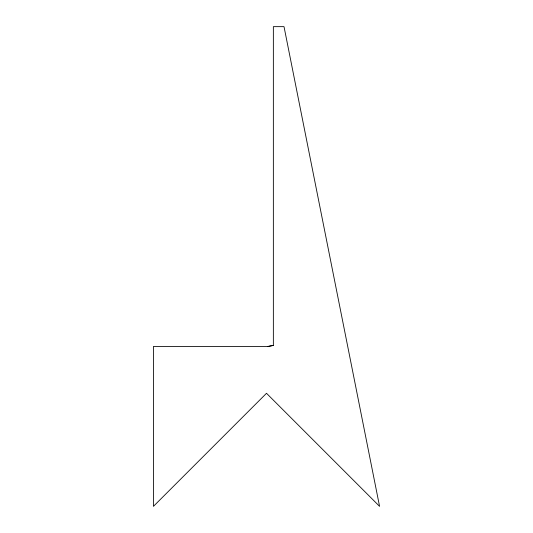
<?xml version="1.0" encoding="UTF-8"?>
<svg xmlns="http://www.w3.org/2000/svg" width="533" height="533" viewBox="0 0 533 533"><rect width="100%" height="100%" fill="white"/><g stroke="black" fill="none" stroke-linecap="round" stroke-linejoin="round"><path stroke-width="0.8" d="M273.356 345.411L268.026 346.45L153.431 346.45L153.431 506.35L266.5 393.281L379.569 506.35L284.016 26.65L273.356 26.65L273.356 345.411L268.026 346.45"/></g></svg>
